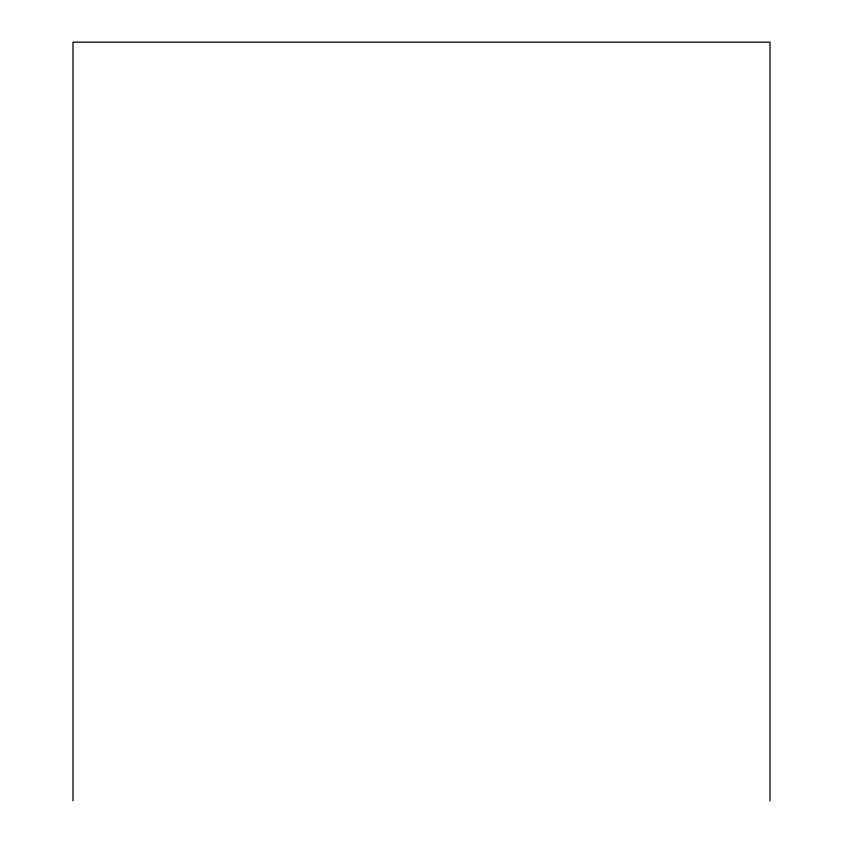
<?xml version="1.0" encoding="UTF-8"?>
<svg xmlns="http://www.w3.org/2000/svg" width="843" height="843" viewBox="0 0 843 843"><rect width="100%" height="100%" fill="white"/><g stroke="black" fill="none" stroke-linecap="round" stroke-linejoin="round"><path stroke-width="1.26" d="M770.007 800.85L770.007 42.15L72.993 42.15L72.993 800.85"/></g></svg>
